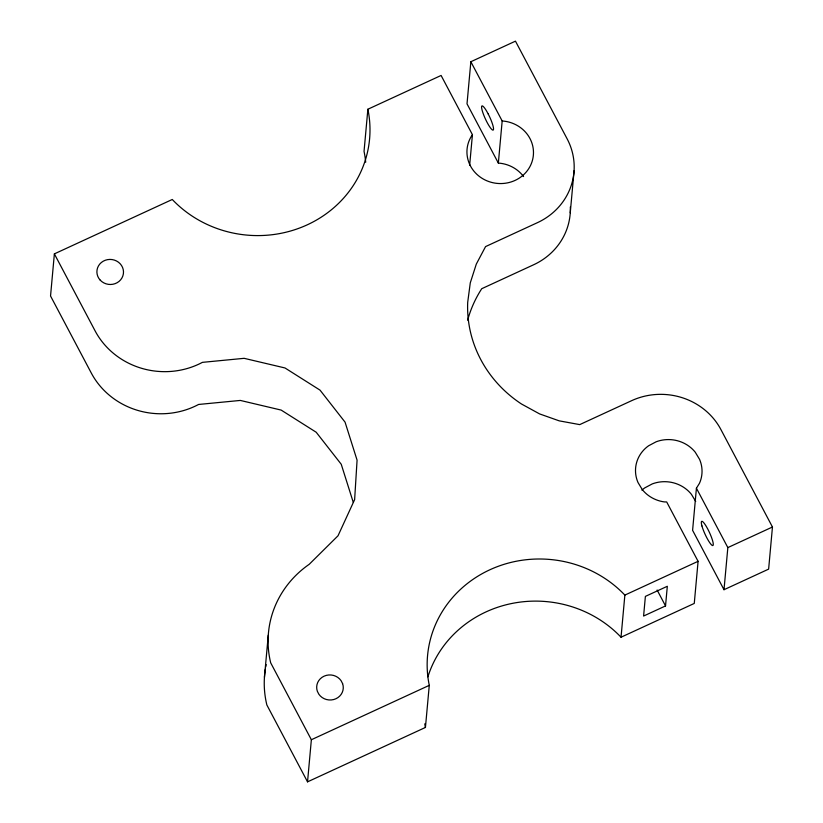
<?xml version="1.0" encoding="UTF-8"?>
<svg xmlns="http://www.w3.org/2000/svg" width="823" height="823" viewBox="0 0 823 823"><rect width="100%" height="100%" fill="white"/><g stroke="black" fill="none" stroke-linecap="round" stroke-linejoin="round"><path stroke-width="1.23" d="M427.898 676.825A113.564 106.846 5.2 0 1 511.505 603.547A113.564 106.846 5.2 0 1 621.036 637.218L694.262 603.434L698.089 561.317L666.681 501.948L664.346 501.917A33.29 31.315 5.2 0 1 642.321 489.644L638 482.504A33.29 31.315 5.2 0 1 648.586 445.788L656.116 441.797A33.29 31.315 5.2 0 1 695.219 452.166L699.54 459.306A33.29 31.315 5.2 0 1 699.478 483.286L696.423 488.204L692.596 530.321L724.003 589.71L768.631 569.125L772.458 527.008L720.917 429.565A66.57 62.641 5.2 0 0 631.622 400.678L579.731 424.617L559.208 420.851L539.61 413.918L521.484 404A124.294 116.948 5.2 0 1 467.701 302.329L470.283 282.855L476.301 264.101L485.57 246.591L537.46 222.652A66.57 62.641 5.2 0 0 567.15 138.871L515.465 41.15L470.849 61.735L502.174 120.971A33.29 31.315 5.2 0 1 532.574 159.827A33.29 31.315 5.2 0 1 487 180.854A33.29 31.315 5.2 0 1 472.433 134.694L441.097 75.459L367.871 109.243A113.564 106.846 5.2 0 1 307.329 224.792A113.564 106.846 5.2 0 1 172.274 199.485L54.369 253.875L50.542 295.992L91.281 373.014A77.023 72.475 5.2 0 0 198.58 404.463L240.316 400.431L281.157 410.08L316.197 432.24L341.236 464.254L353.252 502.287M264.44 677.247L268.277 635.14M367.871 109.243L364.044 151.35A113.564 106.846 5.2 0 1 365.7 162.224M698.089 561.317L624.863 595.101A113.564 106.846 5.2 0 0 489.819 569.794A113.564 106.846 5.2 0 0 429.277 685.343L425.44 727.45L307.535 781.85L311.361 739.743L270.695 662.844A102.474 96.414 5.2 0 1 309.232 564.29L338.016 535.783L354.631 499.633L357.079 460.17L345.063 422.148L320.034 390.133L284.984 367.963L244.143 358.324L202.417 362.357A77.023 72.475 5.2 0 1 95.118 330.908L54.369 253.875M470.849 61.735L467.011 103.842L498.347 163.077A33.29 31.315 5.2 0 1 523.572 176.564M469.645 165.32L472.433 134.694M498.347 163.077L502.174 120.971M570.246 212.828L574.084 170.711M621.036 637.218L624.863 595.101M665.529 605.923L667.319 586.274L645.386 596.397L643.596 616.046L665.529 605.923L657.124 590.029M724.003 589.71L727.841 547.593L696.423 488.204M311.361 739.743L429.277 685.343M727.841 547.593L772.458 527.008M695.713 501.413L691.382 494.284A33.29 31.315 5.2 0 0 652.279 483.903L644.748 487.895A33.29 31.315 5.2 0 0 641.919 490.148M307.535 781.85L266.858 704.961A102.474 96.414 5.2 0 1 265.345 669.171M265.736 666.887A102.474 96.414 5.2 0 1 266.189 664.603M467.639 320.198A124.294 116.948 5.2 0 1 481.733 288.708L533.623 264.769A66.57 62.641 5.2 0 0 570.329 206.964M425.44 727.45A113.564 106.846 5.2 0 1 424.761 723.859M488.245 114.047L486.681 111.208A13.312 2.356 65.2 0 0 482.566 111.763A13.312 2.356 65.2 0 0 492.648 130.065A13.312 2.356 65.2 0 0 488.245 114.047M342.594 683.615L341.072 680.662A13.312 12.53 5.2 0 0 324.139 676.146A13.312 12.53 5.2 0 0 317.359 691.32L318.882 694.273A13.312 12.53 5.2 0 0 335.815 698.789A13.312 12.53 5.2 0 0 342.594 683.615M701.926 525.928A13.312 2.356 65.2 0 0 712.255 545.443A13.312 2.356 65.2 0 0 707.708 528.952A13.312 2.356 65.2 0 0 701.926 525.928M100.241 280.17A13.312 12.53 5.2 0 0 122.822 276.034A13.312 12.53 5.2 0 0 107.515 259.646A13.312 12.53 5.2 0 0 100.241 280.17"/></g></svg>
